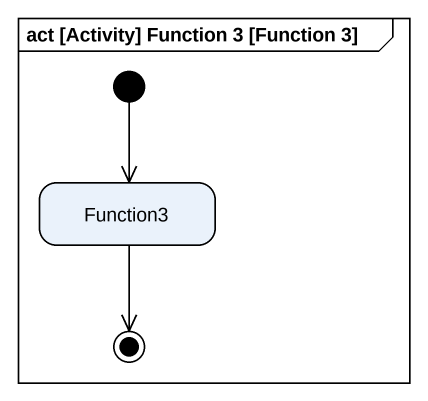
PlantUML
@startuml
mainframe act [Activity] Function 3 [Function 3]
hide empty description
state Function3
[*] --> Function3
Function3 --> [*]
@enduml
